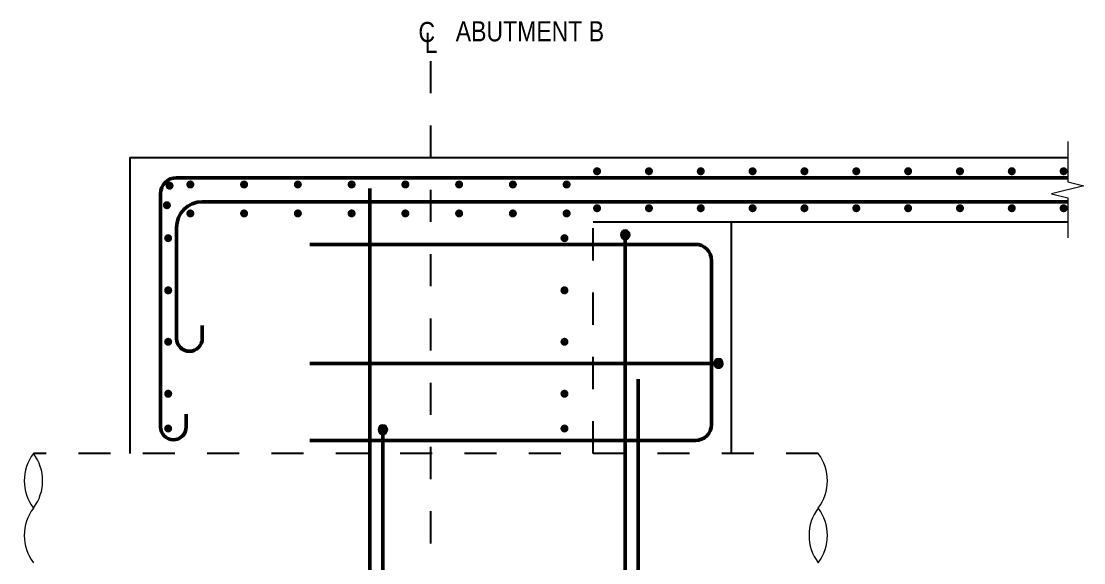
# Model space of a CAD drawing. Header units: metres. Extents: x -546.8 to -533.5, y 1.4 to 22.4.
# Drawn here: x -536.762 to -533.458, y 5.145 to 6.829 of the extents above; entities that cross this region are included whole.
import ezdxf

# ---------------------------------------------------------------- set-up
doc = ezdxf.new("R2010")
doc.units = ezdxf.units.M
doc.linetypes.add('JacobsCenter', pattern=[0.015, 0.009, -0.0015, 0.003, -0.0015])
doc.linetypes.add('JacobsDash', pattern=[0.0045, 0.003, -0.0015])
for name, color, linetype, lineweight in [('A-ANNO-NOTE', 7, 'Continuous', 9), ('A-DETL', 7, 'Continuous', 13), ('A-DETL-GENF', 7, 'Continuous', 9)]:
    doc.layers.add(name, color=color, linetype=linetype, lineweight=lineweight)
doc.styles.add('Arial Narrow', font='ARIALN.TTF', dxfattribs={"height": 0.0625})
doc.styles.add('Arial Narrow_4', font='ARIALN.TTF', dxfattribs={"height": 0.0025})

# ---------------------------------------------------------------- blocks, each defined once
blk = doc.blocks.new('CS_DET_BreakLine_ViewScale - Std Break-6659912-DRG-2873076 - SECTION 3')
at = {"layer": 'A-DETL-GENF'}
for p, q in [((0.0875, 0.05), (0.075, 0)), ((0.1125, -0.05), (0.0875, 0.05)), ((0.075, 0), (-0.05, 0)), ((0.125, 0), (0.1125, -0.05)), ((0.25, 0), (0.125, 0))]:
    blk.add_line(p, q, dxfattribs=at)
blk = doc.blocks.new('Repeating Detail - Reo Dot_Scale 25_Section-6572820-DRG-2873076 - SECTION 3')
at = {"layer": 'A-DETL-GENF', "true_color": 0xafafaf}
for points in [[(0.0125, 1.4507), (0.0121, 1.4539), (0.0108, 1.4569), (0.0088, 1.4595), (0.0062, 1.4615), (0.0032, 1.4628), (0, 1.4632), (-0.0032, 1.4628), (-0.0063, 1.4615), (-0.0088, 1.4595), (-0.0108, 1.4569), (-0.0121, 1.4539), (-0.0125, 1.4507), (-0.0121, 1.4475), (-0.0108, 1.4444), (-0.0088, 1.4419), (-0.0063, 1.4399), (-0.0032, 1.4386), (0, 1.4382), (0.0032, 1.4386), (0.0062, 1.4399), (0.0088, 1.4419), (0.0108, 1.4444), (0.0122, 1.4483)], [(0.0125, 1.2895), (0.0121, 1.2927), (0.0108, 1.2958), (0.0088, 1.2983), (0.0062, 1.3003), (0.0032, 1.3016), (0, 1.302), (-0.0032, 1.3016), (-0.0063, 1.3003), (-0.0088, 1.2983), (-0.0108, 1.2958), (-0.0121, 1.2927), (-0.0125, 1.2895), (-0.0121, 1.2863), (-0.0108, 1.2833), (-0.0088, 1.2807), (-0.0063, 1.2787), (-0.0032, 1.2774), (0, 1.277), (0.0032, 1.2774), (0.0062, 1.2787), (0.0088, 1.2807), (0.0108, 1.2833), (0.0121, 1.2863)], [(0.0125, 1.1283), (0.0121, 1.1315), (0.0108, 1.1346), (0.0088, 1.1372), (0.0062, 1.1391), (0.0032, 1.1404), (0, 1.1408), (-0.0032, 1.1404), (-0.0063, 1.1391), (-0.0088, 1.1372), (-0.0108, 1.1346), (-0.0121, 1.1315), (-0.0125, 1.1283), (-0.0121, 1.1251), (-0.0108, 1.1221), (-0.0088, 1.1195), (-0.0063, 1.1175), (-0.0032, 1.1162), (0, 1.1158), (0.0032, 1.1162), (0.0062, 1.1175), (0.0088, 1.1195), (0.0108, 1.1221), (0.0121, 1.1251)], [(0.0125, 0.9671), (0.0121, 0.9704), (0.0108, 0.9734), (0.0088, 0.976), (0.0062, 0.978), (0.0032, 0.9792), (0, 0.9796), (-0.0032, 0.9792), (-0.0063, 0.978), (-0.0088, 0.976), (-0.0108, 0.9734), (-0.0121, 0.9704), (-0.0125, 0.9671), (-0.0121, 0.9639), (-0.0108, 0.9609), (-0.0086, 0.9581), (-0.0063, 0.9563), (-0.0032, 0.9551), (0, 0.9546), (0.0032, 0.9551), (0.0062, 0.9563), (0.0088, 0.9583), (0.0108, 0.9609), (0.0121, 0.9639)], [(0.0125, 0.8059), (0.0121, 0.8092), (0.0108, 0.8122), (0.0088, 0.8148), (0.0062, 0.8168), (0.0032, 0.818), (0, 0.8184), (-0.0032, 0.818), (-0.0063, 0.8168), (-0.0088, 0.8148), (-0.0108, 0.8122), (-0.0121, 0.8092), (-0.0125, 0.8059), (-0.0121, 0.8027), (-0.0108, 0.7997), (-0.0088, 0.7971), (-0.0063, 0.7951), (-0.0032, 0.7939), (0, 0.7934), (0.0032, 0.7939), (0.0062, 0.7951), (0.0088, 0.7971), (0.0108, 0.7997), (0.0121, 0.8027)], [(0.0125, 0.6448), (0.0121, 0.648), (0.0108, 0.651), (0.0088, 0.6536), (0.0062, 0.6556), (0.0032, 0.6568), (0, 0.6573), (-0.0032, 0.6568), (-0.0063, 0.6556), (-0.0088, 0.6536), (-0.0108, 0.651), (-0.0121, 0.648), (-0.0125, 0.6448), (-0.0121, 0.6415), (-0.0108, 0.6385), (-0.0088, 0.6359), (-0.0063, 0.6339), (-0.0032, 0.6327), (0, 0.6323), (0.0032, 0.6327), (0.0062, 0.6339), (0.0088, 0.6359), (0.0108, 0.6385), (0.0121, 0.6415)], [(0.0125, 0.4836), (0.0121, 0.4868), (0.0108, 0.4898), (0.0088, 0.4924), (0.0062, 0.4944), (0.0032, 0.4956), (0, 0.4961), (-0.0032, 0.4956), (-0.0063, 0.4944), (-0.0088, 0.4924), (-0.0108, 0.4898), (-0.0121, 0.4868), (-0.0125, 0.4836), (-0.0121, 0.4803), (-0.0108, 0.4773), (-0.0088, 0.4747), (-0.0063, 0.4727), (-0.0032, 0.4715), (0, 0.4711), (0.0032, 0.4715), (0.0062, 0.4727), (0.0088, 0.4747), (0.0108, 0.4773), (0.0121, 0.4803)], [(0.0125, 0.3224), (0.0121, 0.3256), (0.0108, 0.3286), (0.0088, 0.3312), (0.0062, 0.3332), (0.0032, 0.3344), (0, 0.3349), (-0.0032, 0.3344), (-0.0063, 0.3332), (-0.0088, 0.3312), (-0.0108, 0.3286), (-0.0121, 0.3256), (-0.0125, 0.3224), (-0.0121, 0.3191), (-0.0108, 0.3161), (-0.0088, 0.3135), (-0.0063, 0.3116), (-0.0032, 0.3103), (0, 0.3099), (0.0032, 0.3103), (0.0062, 0.3116), (0.0088, 0.3135), (0.0108, 0.3161), (0.0121, 0.3191)], [(0.0125, 0.1612), (0.0121, 0.1644), (0.0108, 0.1674), (0.0088, 0.17), (0.0062, 0.172), (0.0032, 0.1733), (0, 0.1737), (-0.0032, 0.1733), (-0.0063, 0.172), (-0.0088, 0.17), (-0.0108, 0.1674), (-0.0121, 0.1644), (-0.0125, 0.1612), (-0.0121, 0.158), (-0.0108, 0.1549), (-0.0088, 0.1523), (-0.0063, 0.1504), (-0.0032, 0.1491), (0, 0.1487), (0.0032, 0.1491), (0.0062, 0.1504), (0.0088, 0.1523), (0.0108, 0.1549), (0.0121, 0.158)], [(0.0125, 0), (0.0121, 0.0032), (0.0108, 0.0062), (0.0088, 0.0088), (0.0062, 0.0108), (0.0032, 0.0121), (0, 0.0125), (-0.0032, 0.0121), (-0.0063, 0.0108), (-0.0088, 0.0088), (-0.0108, 0.0062), (-0.0121, 0.0032), (-0.0125, 0), (-0.0121, -0.0032), (-0.0108, -0.0063), (-0.0088, -0.0088), (-0.0063, -0.0108), (-0.0032, -0.0121), (0, -0.0125), (0.0032, -0.0121), (0.0062, -0.0108), (0.0088, -0.0088), (0.0108, -0.0063), (0.0121, -0.0032)]]:
    blk.add_hatch(color=253, dxfattribs=at).paths.add_polyline_path(points)
blk = doc.blocks.new('Repeating Detail - Reo Dot_Scale 25_Section-V8-DRG-2873076 - SECTION 3')
at = {"layer": 'A-DETL-GENF', "true_color": 0xafafaf}
for points in [[(0.0125, 1.17), (0.0121, 1.1732), (0.0108, 1.1763), (0.0088, 1.1788), (0.0062, 1.1808), (0.0032, 1.1821), (0, 1.1825), (-0.0032, 1.1821), (-0.0063, 1.1808), (-0.0088, 1.1788), (-0.0108, 1.1763), (-0.0121, 1.1732), (-0.0125, 1.17), (-0.0121, 1.1668), (-0.0108, 1.1638), (-0.0088, 1.1612), (-0.0056, 1.1589), (-0.0032, 1.1579), (0, 1.1575), (0.0032, 1.1579), (0.0062, 1.1592), (0.0088, 1.1612), (0.0108, 1.1638), (0.0121, 1.1668)], [(0.0125, 1.0029), (0.0121, 1.0061), (0.0108, 1.0091), (0.0088, 1.0117), (0.0062, 1.0137), (0.0032, 1.0149), (0, 1.0154), (-0.0032, 1.0149), (-0.0063, 1.0137), (-0.0088, 1.0117), (-0.0108, 1.0091), (-0.0121, 1.0061), (-0.0125, 1.0029), (-0.0121, 0.9996), (-0.0108, 0.9966), (-0.0088, 0.994), (-0.0063, 0.992), (-0.0032, 0.9908), (0, 0.9904), (0.0032, 0.9908), (0.0062, 0.992), (0.0088, 0.994), (0.0112, 0.9974), (0.0121, 0.9996)], [(0.0125, 0.8357), (0.0121, 0.8389), (0.0108, 0.842), (0.0088, 0.8446), (0.0062, 0.8465), (0.0032, 0.8478), (0, 0.8482), (-0.0032, 0.8478), (-0.0063, 0.8465), (-0.0088, 0.8446), (-0.0108, 0.842), (-0.0121, 0.8389), (-0.0125, 0.8357), (-0.0121, 0.8325), (-0.0108, 0.8295), (-0.0088, 0.8269), (-0.0056, 0.8246), (-0.0032, 0.8236), (0, 0.8232), (0.0032, 0.8236), (0.0062, 0.8249), (0.0088, 0.8269), (0.0108, 0.8295), (0.0121, 0.8325)], [(0.0125, 0.6686), (0.0121, 0.6718), (0.0108, 0.6748), (0.0088, 0.6774), (0.0062, 0.6794), (0.0032, 0.6806), (0, 0.6811), (-0.0032, 0.6806), (-0.0063, 0.6794), (-0.0088, 0.6774), (-0.0108, 0.6748), (-0.0121, 0.6718), (-0.0125, 0.6686), (-0.0121, 0.6653), (-0.0108, 0.6623), (-0.0088, 0.6597), (-0.0056, 0.6575), (-0.0032, 0.6565), (0, 0.6561), (0.0032, 0.6565), (0.0062, 0.6577), (0.0088, 0.6597), (0.0108, 0.6623), (0.0121, 0.6653)], [(0.0125, 0.5014), (0.0121, 0.5047), (0.0108, 0.5077), (0.0088, 0.5103), (0.0062, 0.5123), (0.0032, 0.5135), (0, 0.5139), (-0.0032, 0.5135), (-0.0063, 0.5123), (-0.0088, 0.5103), (-0.011, 0.5072), (-0.0121, 0.5047), (-0.0125, 0.5014), (-0.0121, 0.4982), (-0.0108, 0.4952), (-0.0088, 0.4926), (-0.0056, 0.4903), (-0.0032, 0.4894), (0, 0.4889), (0.0032, 0.4894), (0.0062, 0.4906), (0.0088, 0.4926), (0.0108, 0.4952), (0.0121, 0.4982)], [(0.0125, 0.3343), (0.0121, 0.3375), (0.0108, 0.3405), (0.0088, 0.3431), (0.0062, 0.3451), (0.0032, 0.3464), (0, 0.3468), (-0.0032, 0.3464), (-0.0063, 0.3451), (-0.0088, 0.3431), (-0.0108, 0.3405), (-0.0121, 0.3375), (-0.0125, 0.3343), (-0.0121, 0.3311), (-0.0108, 0.328), (-0.0088, 0.3254), (-0.0056, 0.3232), (-0.0032, 0.3222), (0, 0.3218), (0.0032, 0.3222), (0.0062, 0.3235), (0.0088, 0.3254), (0.0108, 0.328), (0.0121, 0.3311)], [(0.0125, 0.1671), (0.0121, 0.1704), (0.0108, 0.1734), (0.0088, 0.176), (0.0062, 0.178), (0.0032, 0.1792), (0, 0.1796), (-0.0032, 0.1792), (-0.0063, 0.178), (-0.0088, 0.176), (-0.0108, 0.1734), (-0.0121, 0.1704), (-0.0125, 0.1671), (-0.0121, 0.1639), (-0.0108, 0.1609), (-0.0088, 0.1583), (-0.0056, 0.156), (-0.0032, 0.1551), (0, 0.1546), (0.0032, 0.1551), (0.0062, 0.1563), (0.0088, 0.1583), (0.0108, 0.1609), (0.0121, 0.1639)], [(0.0125, 0), (0.0121, 0.0032), (0.0108, 0.0062), (0.0088, 0.0088), (0.0062, 0.0108), (0.0032, 0.0121), (0, 0.0125), (-0.0032, 0.0121), (-0.0063, 0.0108), (-0.0088, 0.0088), (-0.0108, 0.0062), (-0.0121, 0.0032), (-0.0125, 0), (-0.0121, -0.0032), (-0.0108, -0.0063), (-0.0088, -0.0088), (-0.0056, -0.0111), (-0.0032, -0.0121), (0, -0.0125), (0.0032, -0.0121), (0.0062, -0.0108), (0.0088, -0.0088), (0.0108, -0.0063), (0.0121, -0.0032)]]:
    blk.add_hatch(color=253, dxfattribs=at).paths.add_polyline_path(points)
blk = doc.blocks.new('B_Det_Reinf_Bar Section_2D_Grey - Reo Dot_Scale 25_Section-6572820-DRG-2873076 - SECTION 3')
at = {"layer": 'A-DETL-GENF', "true_color": 0xafafaf}
blk.add_hatch(color=253, dxfattribs=at).paths.add_polyline_path([(0, -0.0125), (0.0032, -0.0121), (0.0063, -0.0108), (0.0088, -0.0088), (0.0108, -0.0062), (0.0121, -0.0032), (0.0125, 0), (0.0121, 0.0032), (0.0108, 0.0063), (0.0088, 0.0088), (0.0063, 0.0108), (0.0032, 0.0121), (0, 0.0125), (-0.0032, 0.0121), (-0.0062, 0.0108), (-0.0088, 0.0088), (-0.0108, 0.0063), (-0.0121, 0.0032), (-0.0125, 0), (-0.0121, -0.0032), (-0.0108, -0.0062), (-0.0088, -0.0088), (-0.0062, -0.0108), (-0.0032, -0.0121)])
blk = doc.blocks.new('B_Det_Reinf_Bar Section_2D_Grey - Reo Dot_Scale 25_Section-V10-DRG-2873076 - SECTION 3')
at = {"layer": 'A-DETL-GENF', "true_color": 0xafafaf}
blk.add_hatch(color=253, dxfattribs=at).paths.add_polyline_path([(0, -0.0125), (0.0032, -0.0121), (0.0063, -0.0108), (0.0088, -0.0088), (0.0108, -0.0062), (0.0121, -0.0032), (0.0124, 0.0007), (0.0121, 0.0032), (0.0108, 0.0063), (0.0088, 0.0088), (0.0063, 0.0108), (0.0032, 0.0121), (0, 0.0125), (-0.0032, 0.0121), (-0.0062, 0.0108), (-0.0088, 0.0088), (-0.0108, 0.0063), (-0.0121, 0.0032), (-0.0125, 0), (-0.0121, -0.0032), (-0.0108, -0.0062), (-0.0088, -0.0088), (-0.0062, -0.0108), (-0.0032, -0.0121)])
blk = doc.blocks.new('B_Det_Reinf_Bar Section_2D_Grey - Reo Dot_Scale 25_Section-7275914-DRG-2873076 - SECTION 3')
at = {"layer": 'A-DETL-GENF', "true_color": 0xafafaf}
blk.add_hatch(color=253, dxfattribs=at).paths.add_polyline_path([(0, 0.0125), (-0.0032, 0.0121), (-0.0063, 0.0108), (-0.0088, 0.0088), (-0.0108, 0.0062), (-0.0121, 0.0032), (-0.0124, -0.0007), (-0.0121, -0.0032), (-0.0108, -0.0063), (-0.0088, -0.0088), (-0.0063, -0.0108), (-0.0032, -0.0121), (0, -0.0125), (0.0032, -0.0121), (0.0062, -0.0108), (0.0088, -0.0088), (0.0108, -0.0063), (0.0121, -0.0032), (0.0125, 0), (0.0121, 0.0032), (0.0108, 0.0062), (0.0088, 0.0088), (0.0062, 0.0108), (0.0032, 0.0121)])
blk = doc.blocks.new('B_Det_Reinf_Bar Section_2D_Grey - Reo Dot_Scale 25_Section-V11-DRG-2873076 - SECTION 3')
at = {"layer": 'A-DETL-GENF', "true_color": 0xafafaf}
blk.add_hatch(color=253, dxfattribs=at).paths.add_polyline_path([(0, 0.0125), (-0.0032, 0.0121), (-0.0063, 0.0108), (-0.0088, 0.0088), (-0.0108, 0.0062), (-0.0121, 0.0032), (-0.0125, 0), (-0.0121, -0.0032), (-0.0108, -0.0063), (-0.0088, -0.0088), (-0.0063, -0.0108), (-0.0032, -0.0121), (0, -0.0125), (0.0032, -0.0121), (0.0062, -0.0108), (0.0088, -0.0088), (0.0108, -0.0063), (0.0121, -0.0032), (0.0125, 0), (0.0121, 0.0032), (0.0108, 0.0062), (0.0088, 0.0088), (0.0062, 0.0108), (0.0032, 0.0121)])
blk = doc.blocks.new('ReinfShapeBZT_Grey Light - ReinfShapeBZT_Grey Light-7275958-DRG-2873076 - SECTION 3')
at = {"layer": 'A-DETL-GENF', "color": 253, "lineweight": 50, "true_color": 0xafafaf}
for p, q in [((-0.3062, -0.0773), (-0.3062, 1.1217)), ((0.304, 1.1217), (0.304, -0.0773)), ((0.254, -0.1273), (-0.2562, -0.1273))]:
    blk.add_line(p, q, dxfattribs=at)
for centre, start, end in [((-0.2562, -0.0773), 180, 270), ((0.254, -0.0773), 270, 0)]:
    blk.add_arc(centre, 0.05, start, end, dxfattribs=at)
blk = doc.blocks.new('CS_DET_Rebar Combined_Grey - Multiple Bar-7275943-DRG-2873076 - SECTION 3')
at = {"layer": 'A-DETL-GENF', "true_color": 0xafafaf}
blk.add_hatch(color=253, dxfattribs=at).paths.add_polyline_path([(0.015, 0), (0.0145, 0.0039), (0.013, 0.0075), (0.0106, 0.0106), (0.0075, 0.013), (0.0039, 0.0145), (0, 0.015), (-0.0039, 0.0145), (-0.0077, 0.0128), (-0.0106, 0.0106), (-0.013, 0.0075), (-0.0145, 0.0039), (-0.015, 0), (-0.0145, -0.0039), (-0.013, -0.0075), (-0.0106, -0.0106), (-0.0075, -0.013), (-0.0039, -0.0145), (0, -0.015), (0.0039, -0.0145), (0.0075, -0.013), (0.0106, -0.0106), (0.013, -0.0075), (0.0145, -0.0039)])
at = {"layer": 'A-DETL-GENF', "color": 253, "lineweight": 50, "true_color": 0xafafaf}
blk.add_line((0.015, 0), (1.34, 0), dxfattribs=at)
at = {"layer": 'A-DETL-GENF', "color": 253, "true_color": 0xafafaf}
for start, end in [(360, 180), (180, 360)]:
    blk.add_arc((0, 0), 0.015, start, end, dxfattribs=at)
blk = doc.blocks.new('CS_DET_Rebar Combined_Grey - Multiple Bar-7275946-DRG-2873076 - SECTION 3')
at = {"layer": 'A-DETL-GENF', "true_color": 0xafafaf}
blk.add_hatch(color=253, dxfattribs=at).paths.add_polyline_path([(1.375, 0), (1.3745, 0.0039), (1.373, 0.0075), (1.3706, 0.0106), (1.3675, 0.013), (1.3632, 0.0146), (1.36, 0.015), (1.3561, 0.0145), (1.3525, 0.013), (1.3494, 0.0106), (1.347, 0.0075), (1.3455, 0.0039), (1.345, 0), (1.3455, -0.0039), (1.347, -0.0075), (1.3494, -0.0106), (1.3525, -0.013), (1.3561, -0.0145), (1.36, -0.015), (1.3639, -0.0145), (1.3675, -0.013), (1.3706, -0.0106), (1.373, -0.0075), (1.3745, -0.0039)])
at = {"layer": 'A-DETL-GENF', "color": 253, "lineweight": 50, "true_color": 0xafafaf}
blk.add_line((0, 0), (1.345, 0), dxfattribs=at)
at = {"layer": 'A-DETL-GENF', "color": 253, "true_color": 0xafafaf}
for start, end in [(0, 180), (180, 360)]:
    blk.add_arc((1.36, 0), 0.015, start, end, dxfattribs=at)
blk = doc.blocks.new('CS_DET_Rebar Combined_Grey - Multiple Bar-7275950-DRG-2873076 - SECTION 3')
at = {"layer": 'A-DETL-GENF', "true_color": 0xafafaf}
blk.add_hatch(color=253, dxfattribs=at).paths.add_polyline_path([(-0.015, 0), (-0.0145, -0.0039), (-0.013, -0.0075), (-0.0106, -0.0106), (-0.0075, -0.013), (-0.0039, -0.0145), (0, -0.015), (0.0039, -0.0145), (0.0075, -0.013), (0.0106, -0.0106), (0.013, -0.0075), (0.0145, -0.0039), (0.015, 0), (0.0145, 0.0039), (0.013, 0.0075), (0.0106, 0.0106), (0.0075, 0.013), (0.0039, 0.0145), (0, 0.015), (-0.0039, 0.0145), (-0.0075, 0.013), (-0.0106, 0.0106), (-0.013, 0.0075), (-0.0145, 0.0039)])
at = {"layer": 'A-DETL-GENF', "color": 253, "lineweight": 50, "true_color": 0xafafaf}
blk.add_line((0.015, 0), (1.2698, 0), dxfattribs=at)
at = {"layer": 'A-DETL-GENF', "color": 253, "true_color": 0xafafaf}
for start, end in [(360, 180), (180, 360)]:
    blk.add_arc((0, 0), 0.015, start, end, dxfattribs=at)
blk = doc.blocks.new('CS_DET_Rebar Combined_Grey - Multiple Bar-7275955-DRG-2873076 - SECTION 3')
at = {"layer": 'A-DETL-GENF', "true_color": 0xafafaf}
blk.add_hatch(color=253, dxfattribs=at).paths.add_polyline_path([(1.045, 0), (1.0455, -0.0039), (1.047, -0.0075), (1.0494, -0.0106), (1.0525, -0.013), (1.0561, -0.0145), (1.06, -0.015), (1.0639, -0.0145), (1.0675, -0.013), (1.0706, -0.0106), (1.073, -0.0075), (1.0745, -0.0039), (1.075, 0), (1.0745, 0.0039), (1.073, 0.0075), (1.0706, 0.0106), (1.0675, 0.013), (1.0639, 0.0145), (1.06, 0.015), (1.0561, 0.0145), (1.0525, 0.013), (1.0494, 0.0106), (1.047, 0.0075), (1.0455, 0.0039)])
at = {"layer": 'A-DETL-GENF', "color": 253, "lineweight": 50, "true_color": 0xafafaf}
blk.add_line((0, 0), (1.045, 0), dxfattribs=at)
at = {"layer": 'A-DETL-GENF', "color": 253, "true_color": 0xafafaf}
for start, end in [(360, 180), (180, 360)]:
    blk.add_arc((1.06, 0), 0.015, start, end, dxfattribs=at)
blk = doc.blocks.new('CS_DET_Rebar Combined_Grey - Multiple Bar-7275957-DRG-2873076 - SECTION 3')
at = {"layer": 'A-DETL-GENF', "true_color": 0xafafaf}
blk.add_hatch(color=253, dxfattribs=at).paths.add_polyline_path([(0, 0.015), (-0.0039, 0.0145), (-0.0075, 0.013), (-0.0106, 0.0106), (-0.013, 0.0075), (-0.0145, 0.0039), (-0.015, 0), (-0.0145, -0.0039), (-0.013, -0.0075), (-0.0106, -0.0106), (-0.0075, -0.013), (-0.0039, -0.0145), (0, -0.015), (0.0039, -0.0145), (0.0075, -0.013), (0.0106, -0.0106), (0.013, -0.0075), (0.0145, -0.0039), (0.015, 0), (0.0145, 0.0039), (0.013, 0.0075), (0.0106, 0.0106), (0.0075, 0.013), (0.0039, 0.0145)])
at = {"layer": 'A-DETL-GENF', "color": 253, "lineweight": 50, "true_color": 0xafafaf}
blk.add_line((0.015, 0), (1.2708, 0), dxfattribs=at)
at = {"layer": 'A-DETL-GENF', "color": 253, "true_color": 0xafafaf}
for start, end in [(360, 180), (180, 360)]:
    blk.add_arc((0, 0), 0.015, start, end, dxfattribs=at)
blk = doc.blocks.new('CS_DET_Pile-Column_BreakLine - CS_Tubular BreakLine-7277440-DRG-2873076 - SECTION 3')
at = {"layer": 'A-DETL-GENF', "lineweight": 18}
for centre, start, end in [((0.085, -0.1128), 52.9573, 127.0427), ((0.255, -0.1128), 52.9573, 127.0427), ((0.255, 0.1124), 232.9573, 307.0427)]:
    blk.add_arc(centre, 0.1411, start, end, dxfattribs=at)
blk = doc.blocks.new('CS_Annot_Centreline Symbol1 - CS_Annot_Centreline Symbol 2-5069981-DRG-2873076 - SECTION 3')
at = {"layer": 'A-ANNO-NOTE', "char_height": 0.0025, "attachment_point": 1, "style": 'Arial Narrow_4'}
for s, insert, width in [('C  ', (-0.00119, 0.00463), 0.0044093), ('L', (-0.00041, 0.00329), 0.0019241)]:
    blk.add_mtext(s, dxfattribs=dict(at, insert=insert, width=width))

msp = doc.modelspace()

# ---------------------------------------------------------------- linework, layer by layer
at = {"layer": 'A-DETL', "linetype": 'JacobsCenter', "lineweight": 25}
msp.add_line((-535.4887, 6.7052), (-535.4887, 2.7052), dxfattribs=at)
at = {"layer": 'A-DETL', "lineweight": 25}
for p, q in [((-536.4237, 6.4052), (-533.508, 6.4052)), ((-536.4237, 6.4052), (-536.4237, 5.4852)), ((-534.9837, 6.2052), (-533.508, 6.2052)), ((-534.5537, 5.4852), (-534.5537, 6.2052))]:
    msp.add_line(p, q, dxfattribs=at)
at = {"layer": 'A-DETL', "color": 8, "lineweight": 50, "true_color": 0x808080}
for p, q in [((-536.2787, 6.3427), (-533.508, 6.3427)), ((-536.3287, 6.2927), (-536.3287, 5.5677)), ((-536.1987, 6.2677), (-533.508, 6.2677)), ((-536.2787, 6.1877), (-536.2787, 5.8427)), ((-536.1987, 5.8827), (-536.1987, 5.8427)), ((-536.2487, 5.6077), (-536.2487, 5.5677))]:
    msp.add_line(p, q, dxfattribs=at)
at = {"layer": 'A-DETL', "linetype": 'JacobsDash', "lineweight": 25}
for p, q in [((-534.9837, 5.4852), (-534.9837, 6.2052)), ((-534.2837, 5.4852), (-536.7237, 5.4852))]:
    msp.add_line(p, q, dxfattribs=at)
at = {"layer": 'A-DETL', "color": 8, "lineweight": 50, "true_color": 0x808080}
for centre, radius, start, end in [((-536.2787, 6.2927), 0.05, 90, 180), ((-536.1987, 6.1877), 0.08, 90, 180), ((-536.2387, 5.8427), 0.04, 180, 0), ((-536.2887, 5.5677), 0.04, 180, 0)]:
    msp.add_arc(centre, radius, start, end, dxfattribs=at)

# ---------------------------------------------------------------- block references
at = {"layer": 'A-ANNO-NOTE', "xscale": 25, "yscale": 25, "zscale": 25}
msp.add_blockref('CS_Annot_Centreline Symbol1 - CS_Annot_Centreline Symbol 2-5069981-DRG-2873076 - SECTION 3', (-535.4969, 6.7112), dxfattribs=at)
at = {"layer": 'A-DETL-GENF'}
for name, p, rotation in [('CS_DET_BreakLine_ViewScale - Std Break-6659912-DRG-2873076 - SECTION 3', (-533.508, 6.2052), 90), ('CS_DET_Pile-Column_BreakLine - CS_Tubular BreakLine-7277440-DRG-2873076 - SECTION 3', (-536.7239, 5.1452), 89.99999999999991), ('CS_DET_Pile-Column_BreakLine - CS_Tubular BreakLine-7277440-DRG-2873076 - SECTION 3', (-534.2835, 5.4852), 269.9999999999998)]:
    msp.add_blockref(name, p, dxfattribs=dict(at, rotation=rotation))
at = {"layer": 'A-DETL-GENF', "color": 253, "true_color": 0xafafaf}
for name, p, rotation in [('Repeating Detail - Reo Dot_Scale 25_Section-6572820-DRG-2873076 - SECTION 3', (-534.9712, 6.3627), 269.9999999999998), ('Repeating Detail - Reo Dot_Scale 25_Section-V8-DRG-2873076 - SECTION 3', (-536.2359, 6.3215), 269.9999999999998), ('CS_DET_Rebar Combined_Grey - Multiple Bar-7275950-DRG-2873076 - SECTION 3', (-535.6773, 5.0392), 89.99999999999991), ('Repeating Detail - Reo Dot_Scale 25_Section-V8-DRG-2873076 - SECTION 3', (-536.2359, 6.2315), 269.9999999999998), ('CS_DET_Rebar Combined_Grey - Multiple Bar-7275943-DRG-2873076 - SECTION 3', (-534.8837, 6.1652), 269.9999999999999), ('B_Det_Reinf_Bar Section_2D_Grey - Reo Dot_Scale 25_Section-7275914-DRG-2873076 - SECTION 3', (-535.0726, 6.1546), 180), ('ReinfShapeBZT_Grey Light - ReinfShapeBZT_Grey Light-7275958-DRG-2873076 - SECTION 3', (-534.7428, 5.8314), 89.9999999999999), ('B_Det_Reinf_Bar Section_2D_Grey - Reo Dot_Scale 25_Section-V11-DRG-2873076 - SECTION 3', (-535.0726, 5.9923), 180), ('B_Det_Reinf_Bar Section_2D_Grey - Reo Dot_Scale 25_Section-V11-DRG-2873076 - SECTION 3', (-535.0726, 5.8323), 180), ('CS_DET_Rebar Combined_Grey - Multiple Bar-7275957-DRG-2873076 - SECTION 3', (-534.5937, 5.7652), 180), ('CS_DET_Rebar Combined_Grey - Multiple Bar-7275946-DRG-2873076 - SECTION 3', (-534.8437, 5.7156), 270.0000000000001), ('B_Det_Reinf_Bar Section_2D_Grey - Reo Dot_Scale 25_Section-V11-DRG-2873076 - SECTION 3', (-535.0726, 5.6707), 180), ('CS_DET_Rebar Combined_Grey - Multiple Bar-7275955-DRG-2873076 - SECTION 3', (-535.6373, 4.4992), 89.99999999999991), ('B_Det_Reinf_Bar Section_2D_Grey - Reo Dot_Scale 25_Section-V11-DRG-2873076 - SECTION 3', (-535.0726, 5.5627), 180)]:
    msp.add_blockref(name, p, dxfattribs=dict(at, rotation=rotation))
for name, p in [('B_Det_Reinf_Bar Section_2D_Grey - Reo Dot_Scale 25_Section-6572820-DRG-2873076 - SECTION 3', (-536.3005, 6.3177)), ('B_Det_Reinf_Bar Section_2D_Grey - Reo Dot_Scale 25_Section-6572820-DRG-2873076 - SECTION 3', (-536.3088, 6.2571)), ('B_Det_Reinf_Bar Section_2D_Grey - Reo Dot_Scale 25_Section-V10-DRG-2873076 - SECTION 3', (-536.3048, 6.1546)), ('B_Det_Reinf_Bar Section_2D_Grey - Reo Dot_Scale 25_Section-6572820-DRG-2873076 - SECTION 3', (-536.3048, 5.9923)), ('B_Det_Reinf_Bar Section_2D_Grey - Reo Dot_Scale 25_Section-6572820-DRG-2873076 - SECTION 3', (-536.3048, 5.8323)), ('B_Det_Reinf_Bar Section_2D_Grey - Reo Dot_Scale 25_Section-6572820-DRG-2873076 - SECTION 3', (-536.3048, 5.6707)), ('B_Det_Reinf_Bar Section_2D_Grey - Reo Dot_Scale 25_Section-6572820-DRG-2873076 - SECTION 3', (-536.3048, 5.5627))]:
    msp.add_blockref(name, p, dxfattribs=at)
at = {"layer": 'A-DETL-GENF', "color": 253, "true_color": 0xafafaf, "extrusion": (0, 0, -1), "rotation": 89.99999999999984}
msp.add_blockref('Repeating Detail - Reo Dot_Scale 25_Section-6572820-DRG-2873076 - SECTION 3', (534.9712, 6.2477), dxfattribs=at)

# ---------------------------------------------------------------- texts
at = {"layer": 'A-ANNO-NOTE', "insert": (-535.4107, 6.8292), "char_height": 0.0625, "attachment_point": 1, "style": 'Arial Narrow', "bg_fill": 3, "box_fill_scale": 1, "bg_fill_color": 256, "bg_fill_true_color": 13158600, "bg_fill_transparency": 0}
msp.add_mtext('ABUTMENT B', dxfattribs=at)

doc.saveas('drawing.dxf')
